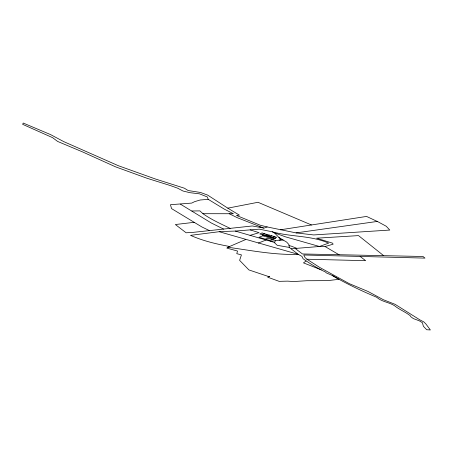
<?xml version="1.0" encoding="UTF-8"?>
<svg xmlns="http://www.w3.org/2000/svg" width="453" height="453" viewBox="0 0 453 453"><rect width="100%" height="100%" fill="white"/><g stroke="black" fill="none" stroke-linecap="round" stroke-linejoin="round"><path stroke-width="0.68" d="M275.226 240.702L274.671 242.91L277.281 245.322L289.291 247.412L298.199 254.331L301.998 256.432L303.068 258.731C310.141 263.754 317.587 268.352 325.56 272.055L326.171 272.825L332.196 275.418L338.957 279.303L327.762 280.639L306.817 280.718L293.754 281.545L287.661 281.132L279.122 281.347L267.666 277.168L269.677 276.443L268.114 276.381L248.924 269.937L239.62 260.356L241.426 254.886L236.789 253.663L237.514 251.036L226.84 248.108L227.899 247.242L245.764 239.501M305.99 261.098L303.459 262.87L321.285 269.869M262.202 234.677L264.512 233.703M264.648 235.39L266.97 234.422M267.089 236.104L269.416 235.141M269.524 236.811L271.862 235.854M265.413 239.167L267.7 238.227L272.53 239.631M271.953 237.519L274.297 236.568M258.357 243.068L266.121 240.005M280.401 229.796L366.556 216.426L378.13 221.862L386.273 226.274L389.761 230.056L313.674 234.937L296.075 232.893L267.151 226.936L263.952 228.176L237.361 217.729L229.195 213.731L202.955 213.703L199.903 210.888L191.829 210.99M229.631 246.489C216.313 244.042 202.904 240.883 190.515 235.345L220.328 231.568L235.305 231.07L250.073 235.356L259.082 232.678L250.169 229.875M291.279 248.782L319.467 246.494L325.056 246.528L333.108 244.19L332.593 243.182L316.585 238.193L358.521 235.605L383.719 255.707M229.195 213.731L233.408 213.748L224.303 209.127L208.21 199.331L207.264 196.947L199.541 193.844L190.05 192.695L183.018 191.024L177.65 188.193L170.498 185.611L146.993 178.256L115.606 166.857L82.576 151.919L57.622 141.438L52.576 137.65L22.65 124.332L23.233 123.052L50.56 134.592L63.828 141.664L118.335 165.707L155.051 178.878L184.309 188.176L188.176 190.543L200.532 192.474L207.678 195.113L227.797 208.154L258 202.287L311.471 224.971M270.758 241.353L281.205 239.835L274.49 232.876L272.247 231.794L259.286 229.144L235.305 231.07M296.075 232.893L377.236 221.443M209.286 230.526L201.896 226.959L194.184 222.321L175.368 224.535L186.126 232.78L193.227 232.355L252.315 225.968L263.657 228.046M194.184 222.321L171.534 208.601L170.453 204.705L191.732 203.086L194.541 201.681L200.135 200.011L208.21 199.331M279.076 240.141L283.199 240.067L286.687 242.106L288.906 244.541L289.291 247.412M295.175 248.465L302.468 253.963L422.983 256.489L424.976 258.108L303.759 254.988L305.079 257.621L306.919 259.218L319.79 267.485L349.32 283.669L368.017 291.472L383.34 299.71L395.152 304.359L419.937 319.903L423.81 321.902L425.86 323.923L430.35 329.948L426.703 329.733L423.385 326.273L422.406 322.7L419.246 320.792L413.357 318.595L410.673 316.619L410.339 315.792C405.378 311.862 399.325 309.637 394.427 305.622C388.793 302.162 381.732 301.8 376.709 297.276C361.488 290.871 346.471 283.805 332.196 275.418M306.919 259.218L365.645 260.679L360.107 256.438M227.899 247.242C251.234 250.475 274.529 255.164 298.199 254.331L219.161 231.71M288.963 245.719L291.041 246.047L296.8 248.335M272.247 231.794C290.854 237.066 310.69 235.277 328.657 243.119L319.467 246.494L285.639 236.885L274.49 232.876M267.151 226.936L260.333 225.254L236.455 215.441L239.343 215.124L227.797 208.154M250.073 235.356L274.688 242.491M262.649 235.786L273.929 239.071M230.164 228.386C220.821 223.81 211.523 219.745 202.955 213.703M223.612 229.105L211.245 222.961L180.39 204.133M325.056 246.528L339.138 254.818M278.906 237.457L283.199 240.067M259.563 226.285L260.271 227.361M262.055 232.989L259.756 233.963L274.376 238.227L276.732 237.276L262.055 232.989M264.342 235.079L259.008 237.31L270.22 240.56L275.656 238.374L264.342 235.079"/></g></svg>
